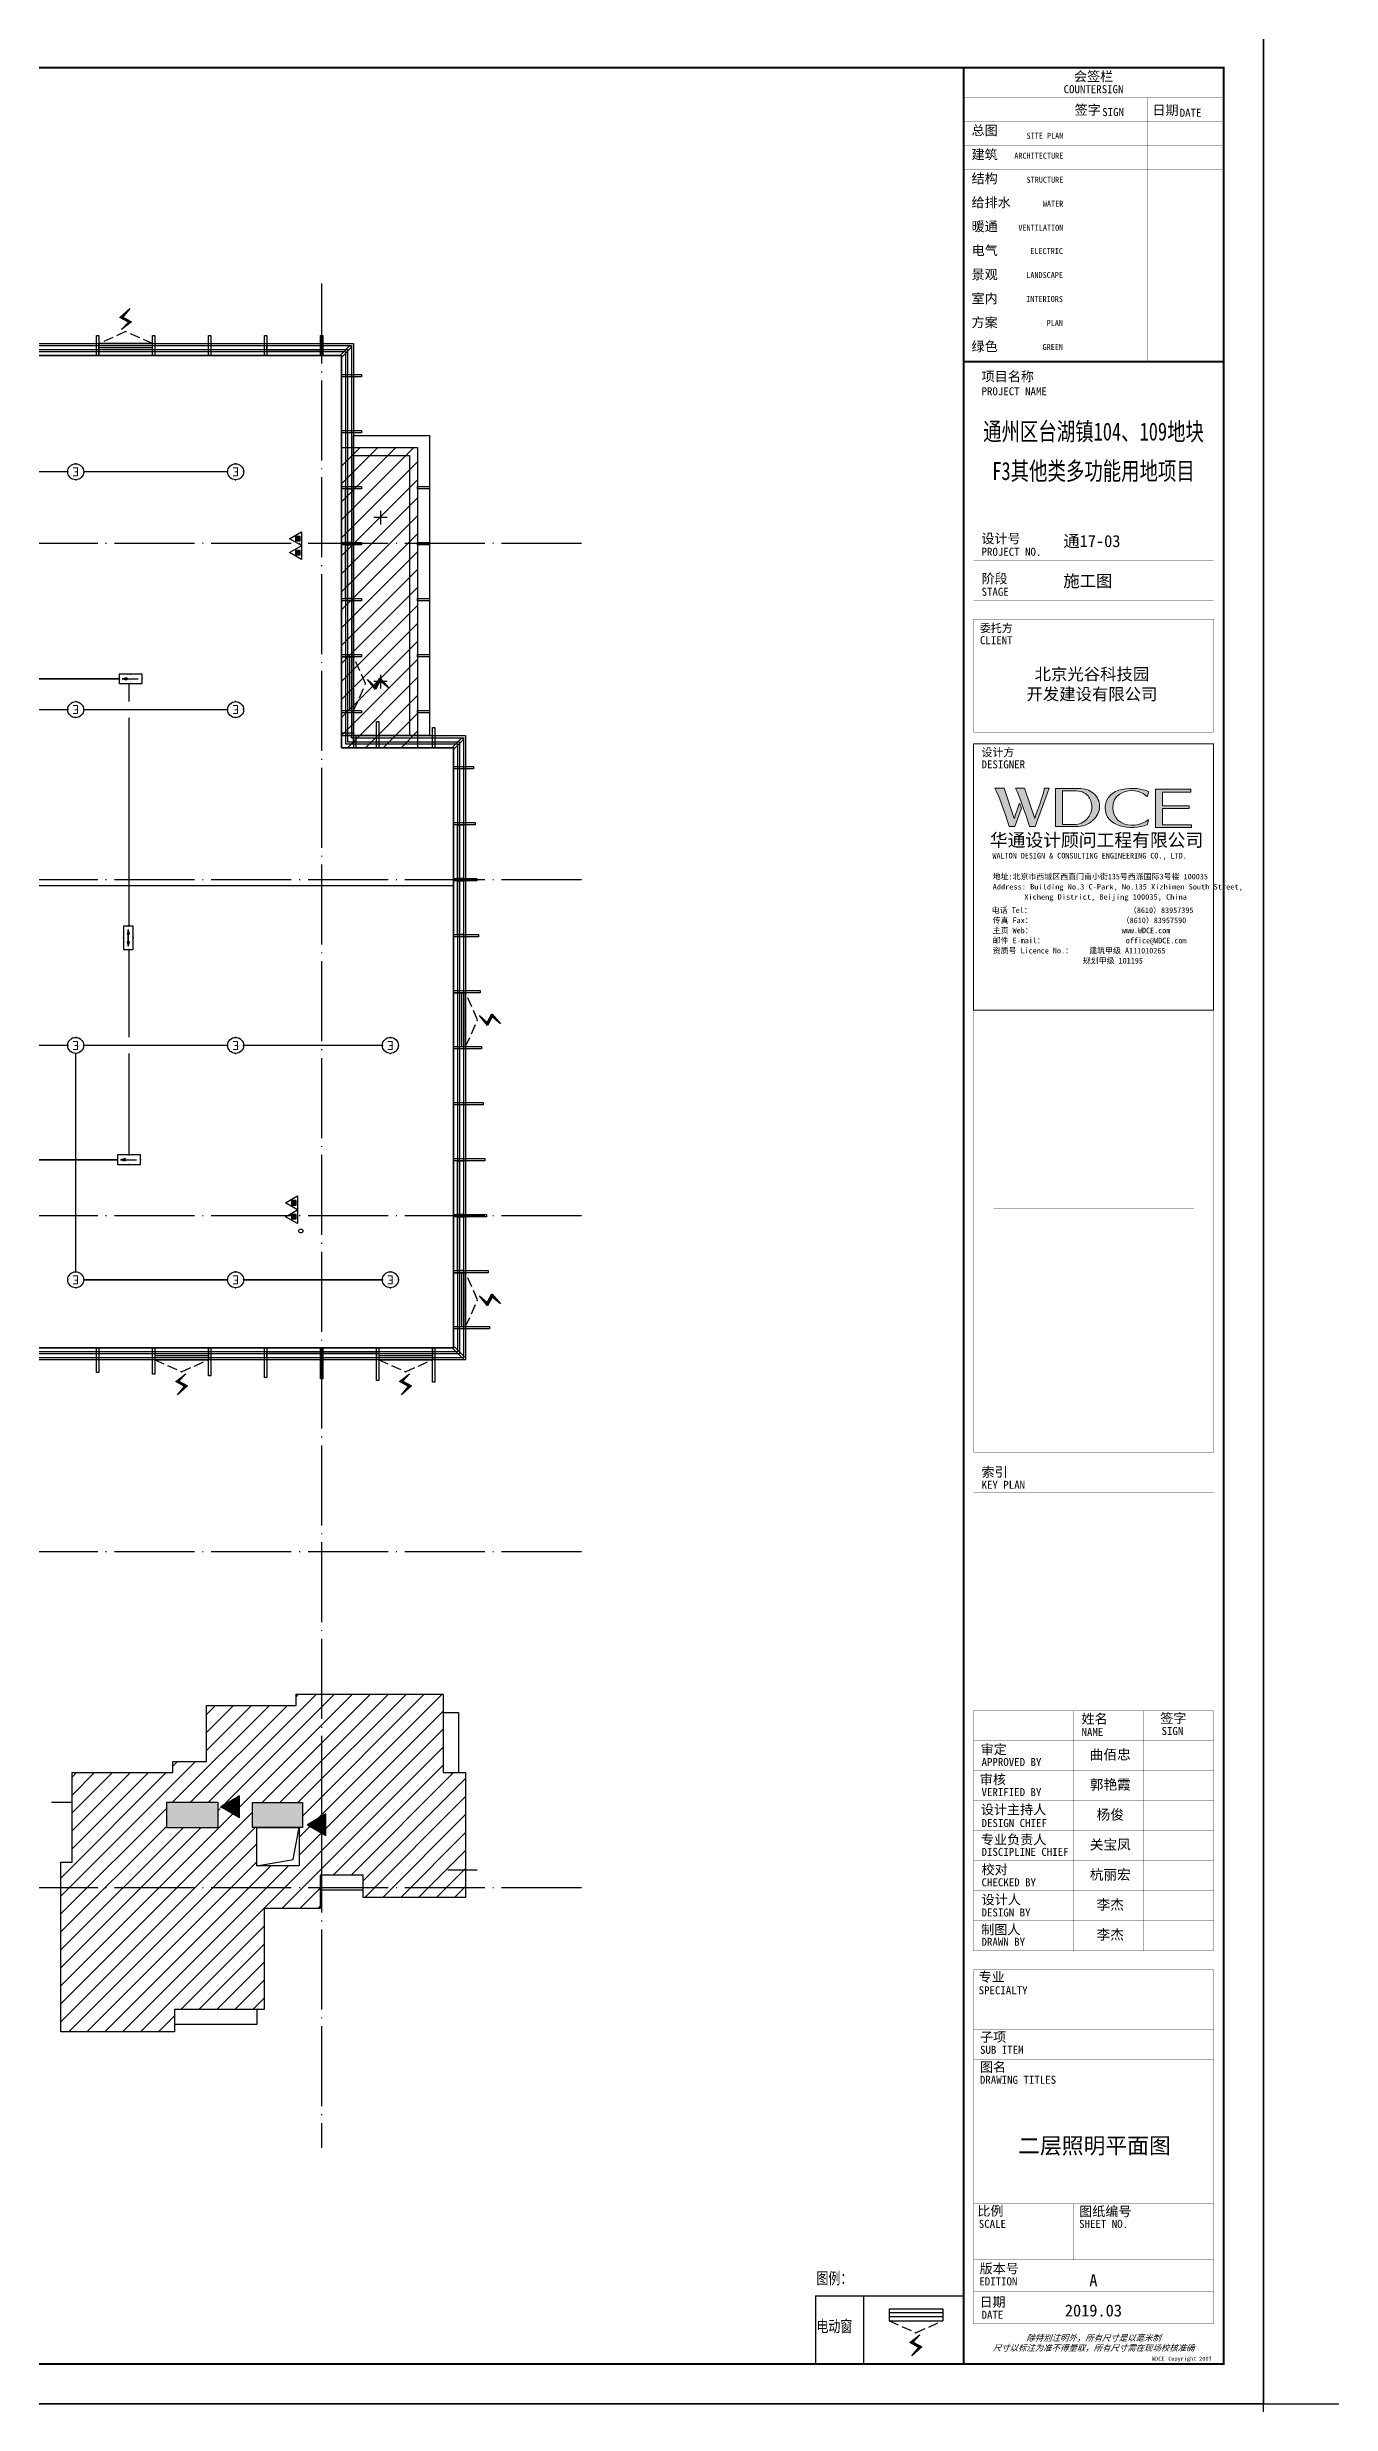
# Model space of a CAD drawing. Extents: x -292644 to 261407, y -12902 to 435090.
# Drawn here: x 146893 to 178991, y 46500 to 105411 of the extents above; entities that cross this region are included whole.
import ezdxf
from ezdxf.enums import TextEntityAlignment as Align
from ezdxf.xclip import XClip

# ---------------------------------------------------------------- set-up
doc = ezdxf.new("R2010")
doc.units = 0
doc.header["$LTSCALE"] = 1000
doc.header["$MEASUREMENT"] = 0
for name, pattern in [('104-10 轴网$0$DOTE', [2.42, 2, -0.2, 0.02, -0.2]), ('8#楼幕墙$0$109-34 轴网$0$L1$0$$AUDIT_BAD_LTYPE1', [0]), ('8#楼幕墙$0$DASH', [0.35, 0.25, -0.1]), ('DASH', [0.35, 0.25, -0.1]), ('X-104 8#10#平面_t3$0$109-34 轴网$0$L1$0$$AUDIT_BAD_LTYPE1', [0]), ('X-104 8#10#平面_t3$0$DASH', [0.35, 0.25, -0.1])]:
    doc.linetypes.add(name, pattern=pattern)
doc.layers.get('0').update_dxf_attribs({"linetype": 'CONTINUOUS'})
doc.layers.get('Defpoints').update_dxf_attribs({"linetype": 'CONTINUOUS'})
for name, color, linetype in [('104-10 轴网$0$A_AXIS-轴线', 36, '104-10 轴网$0$DOTE'), ('8#楼幕墙$0$04-电动窗', 1, 'CONTINUOUS'), ('8#楼幕墙$0$A-C_玻璃幕墙', 140, 'CONTINUOUS'), ('8#楼幕墙$0$A-O_屋面', 201, 'CONTINUOUS'), ('8#楼幕墙$0$A-TECH_结构', 21, 'CONTINUOUS'), ('EQUIP-照明', 3, 'CONTINUOUS'), ('SHEET_TEXT', 7, 'CONTINUOUS'), ('WIRE-应急', 2, 'DASH'), ('X-104 8#10#平面_t3$0$01-标注_轴线坐标', 132, 'CONTINUOUS'), ('X-104 8#10#平面_t3$0$03-表格_185', 185, 'CONTINUOUS'), ('X-104 8#10#平面_t3$0$04-电动窗', 1, 'CONTINUOUS'), ('X-104 8#10#平面_t3$0$05-填充_156', 156, 'CONTINUOUS'), ('X-104 8#10#平面_t3$0$05-填充_天正', 26, 'CONTINUOUS'), ('X-104 8#10#平面_t3$0$A-C_玻璃幕墙', 140, 'CONTINUOUS'), ('X-104 8#10#平面_t3$0$A-O_分水线', 127, 'CONTINUOUS'), ('X-104 8#10#平面_t3$0$A-O_屋面', 201, 'CONTINUOUS'), ('X-104 8#10#平面_t3$0$A-SUR_看线', 231, 'CONTINUOUS'), ('X-104 8#10#平面_t3$0$A-TECH_结构', 21, 'CONTINUOUS'), ('X-104 8#10#平面_t3$0$A_STR-砼柱', 51, 'CONTINUOUS'), ('X-104 8#10#平面_t3$0$水-消火栓', 41, 'CONTINUOUS'), ('字', 7, 'CONTINUOUS')]:
    doc.layers.add(name, color=color, linetype=linetype)
doc.layers.add('8#楼幕墙$0$04-不打印_辅助线', color=165, linetype='CONTINUOUS', plot=False)
doc.layers.add('X-104 8#10#平面_t3$0$04-不打印_辅助线', color=165, linetype='CONTINUOUS', plot=False)
doc.layers.add('X-104 8#10#平面_t3$0$000套内', color=226, linetype='CONTINUOUS', lineweight=30, plot=False)
doc.layers.get('X-104 8#10#平面_t3$0$A-O_分水线').off()
doc.styles.add('_TEL_DIM', font='SIMPLEX', dxfattribs={"width": 0.7, "height": 3.5, "bigfont": 'HZTXT'})
doc.styles.get("Standard").update_dxf_attribs({"font": 'gbenor.shx', "bigfont": 'gbcbig.shx'})
doc.styles.add('X-104 8#10#平面_t3$0$Standard', font='STXIHEI.TTF', dxfattribs={"width": 0.75})
doc.styles.add('华文细黑', font='STXIHEI.TTF')
doc.styles.add('图签信息$0$hwxh', font='STXIHEI.TTF')
doc.styles.add('图签信息$0$华文细黑', font='STXIHEI.TTF', dxfattribs={"height": 10})

# ---------------------------------------------------------------- blocks, each defined once
blk = doc.blocks.new('图框-A1')
for points, const_width in [([(0, 0), (841, 0), (841, 594), (0, 594)], 0.05), ([(766, 584), (25, 584), (25, 10), (766, 10)], 0.5)]:
    blk.add_lwpolyline(points, close=True, dxfattribs=dict(const_width=const_width))
at = {"const_width": 0.05}
blk.add_lwpolyline([(841, 297), (839, 297)], dxfattribs=at)
blk = doc.blocks.new('104-10 轴网')
at = {"layer": '104-10 轴网$0$A_AXIS-轴线', "linetype": '104-10 轴网$0$DOTE'}
for p, q in [((0, -6500), (0, 40100)), ((8400, -6500), (8400, 40100)), ((16800, -6500), (16800, 40100)), ((25200, -6500), (25200, 40100)), ((33600, -6500), (33600, 40100)), ((42000, -6500), (42000, 40100)), ((120430, 40100), (120430, -6500)), ((128830, 40100), (128830, -6500)), ((137230, 40100), (137230, -6500)), ((145630, 40100), (145630, -6500)), ((154030, 40100), (154030, -6500)), ((162430, 40100), (162430, -6500)), ((-6500, 33600), (48500, 33600)), ((168930, 33600), (113930, 33600)), ((-6500, 25200), (48500, 25200)), ((168930, 25200), (113930, 25200)), ((-6500, 16800), (48500, 16800)), ((168930, 16800), (113930, 16800)), ((-6500, 8400), (48500, 8400)), ((168930, 8400), (113930, 8400)), ((-6500, 0), (48500, 0)), ((168930, 0), (113930, 0))]:
    blk.add_line(p, q, dxfattribs=at)
at = {"layer": 'Defpoints'}
for points in [[(-16050, 45500), (58050, 45500), (58050, -11900), (-16050, -11900)], [(104380, 45500), (178480, 45500), (178480, -11900), (104380, -11900)]]:
    blk.add_lwpolyline(points, close=True, dxfattribs=at)
blk = doc.blocks.new('图签信息$0$WDCE Copyright200X')
at = {"const_width": 0.016}
blk.add_lwpolyline([(-10.6, 1.26, 1), (-11.4, 1.26, 1)], format="xyb", close=True, dxfattribs=at)
at = {"style": '图签信息$0$华文细黑'}
for s, p in [('WDCE ', (-11.46, 0.5)), ('     Copyright ', (-3.51, 0.5))]:
    blk.add_text(s, height=1, dxfattribs=at).set_placement(p, align=Align.BOTTOM_RIGHT)
blk.add_text('c', height=0.6, dxfattribs=at).set_placement((-11.04, 1.35), align=Align.MIDDLE_CENTER)
blk.add_attdef('200X', text='', height=1, dxfattribs=at).set_placement((-0.45, 0.5), align=Align.BOTTOM_RIGHT)
blk = doc.blocks.new('图签信息$0$logo2')
h = blk.add_hatch(color=7)
h.paths.add_polyline_path([(19.02, -7.36), (15.84, -7.36), (15.84, -3.97), (18.97, -3.97), (18.97, -4.24), (16.46, -4.24), (16.46, -5.45), (18.81, -5.45), (18.81, -5.69), (16.47, -5.69), (16.47, -7.12), (19.02, -7.12)])
edge = h.paths.add_edge_path()
edge.add_spline(control_points=[(15.26, -4.21), (15.26, -4.21), (15.13, -4.65), (15.13, -4.65), (15.13, -4.65), (14.62, -4.1), (13.73, -4.1), (13.04, -4.1), (12.07, -4.54), (12.08, -5.62), (12.08, -6.49), (12.77, -7.16), (13.73, -7.17), (14.66, -7.17), (15.23, -6.68), (15.23, -6.68), (15.23, -6.68), (15.16, -7.11), (15.16, -7.11), (13.63, -7.7), (11.42, -7.29), (11.41, -5.64), (11.4, -3.72), (14.16, -3.66), (15.26, -4.21)], knot_values=[0, 0, 0, 0, 1, 1, 1, 2, 2, 2, 3, 3, 3, 4, 4, 4, 5, 5, 5, 6, 6, 6, 7, 7, 7, 8, 8, 8, 8], degree=3, periodic=0)
edge = h.paths.add_edge_path(flags=16)
edge.add_spline(control_points=[(10.23, -5.57), (10.23, -5.16), (10.12, -4.83), (9.9, -4.58), (9.63, -4.27), (9.23, -4.12), (8.69, -4.12), (8.69, -4.12), (7.64, -4.12), (7.64, -4.12), (7.64, -4.12), (7.64, -7.1), (7.64, -7.1), (7.64, -7.1), (8.66, -7.1), (8.66, -7.1), (9.13, -7.1), (9.52, -6.93), (9.82, -6.6), (10.09, -6.31), (10.23, -5.96), (10.23, -5.57)], knot_values=[0, 0, 0, 0, 1, 1, 1, 2, 2, 2, 3, 3, 3, 4, 4, 4, 5, 5, 5, 6, 6, 6, 7, 7, 7, 7], degree=3, periodic=0)
edge = h.paths.add_edge_path()
edge.add_spline(control_points=[(10.92, -5.51), (10.92, -5.96), (10.72, -6.37), (10.34, -6.72), (9.92, -7.1), (9.41, -7.29), (8.82, -7.29), (8.82, -7.29), (7.03, -7.29), (7.03, -7.29), (7.03, -7.29), (7.03, -3.92), (7.03, -3.92), (7.03, -3.92), (9.1, -3.92), (9.1, -3.92), (9.59, -3.92), (10.01, -4.06), (10.36, -4.34), (10.73, -4.64), (10.92, -5.03), (10.92, -5.51)], knot_values=[0, 0, 0, 0, 1, 1, 1, 2, 2, 2, 3, 3, 3, 4, 4, 4, 5, 5, 5, 6, 6, 6, 7, 7, 7, 7], degree=3, periodic=0)
at = {"lineweight": 0}
blk.add_lwpolyline([(19.02, -7.36), (15.84, -7.36), (15.84, -3.97), (18.97, -3.97), (18.97, -4.24), (16.46, -4.24), (16.46, -5.45), (18.81, -5.45), (18.81, -5.69), (16.47, -5.69), (16.47, -7.12), (19.02, -7.12), (19.02, -7.36)], dxfattribs=at)
for points, knots in [([(10.92, -5.51), (10.92, -5.96), (10.72, -6.37), (10.34, -6.72), (9.92, -7.1), (9.41, -7.29), (8.82, -7.29), (8.82, -7.29), (7.03, -7.29), (7.03, -7.29), (7.03, -7.29), (7.03, -3.92), (7.03, -3.92), (7.03, -3.92), (9.1, -3.92), (9.1, -3.92), (9.59, -3.92), (10.01, -4.06), (10.36, -4.34), (10.73, -4.64), (10.92, -5.03), (10.92, -5.51)], [0, 0, 0, 0, 1, 1, 1, 2, 2, 2, 3, 3, 3, 4, 4, 4, 5, 5, 5, 6, 6, 6, 7, 7, 7, 7]), ([(10.23, -5.57), (10.23, -5.16), (10.12, -4.83), (9.9, -4.58), (9.63, -4.27), (9.23, -4.12), (8.69, -4.12), (8.69, -4.12), (7.64, -4.12), (7.64, -4.12), (7.64, -4.12), (7.64, -7.1), (7.64, -7.1), (7.64, -7.1), (8.66, -7.1), (8.66, -7.1), (9.13, -7.1), (9.52, -6.93), (9.82, -6.6), (10.09, -6.31), (10.23, -5.96), (10.23, -5.57)], [0, 0, 0, 0, 1, 1, 1, 2, 2, 2, 3, 3, 3, 4, 4, 4, 5, 5, 5, 6, 6, 6, 7, 7, 7, 7]), ([(15.26, -4.21), (15.26, -4.21), (15.13, -4.65), (15.13, -4.65), (15.13, -4.65), (14.62, -4.1), (13.73, -4.1), (13.04, -4.1), (12.07, -4.54), (12.08, -5.62), (12.08, -6.49), (12.77, -7.16), (13.73, -7.17), (14.66, -7.17), (15.23, -6.68), (15.23, -6.68), (15.23, -6.68), (15.16, -7.11), (15.16, -7.11), (13.63, -7.7), (11.42, -7.29), (11.41, -5.64), (11.4, -3.72), (14.16, -3.66), (15.26, -4.21)], [0, 0, 0, 0, 1, 1, 1, 2, 2, 2, 3, 3, 3, 4, 4, 4, 5, 5, 5, 6, 6, 6, 7, 7, 7, 8, 8, 8, 8])]:
    blk.add_open_spline(points, degree=3, knots=knots, dxfattribs=at)
blk = doc.blocks.new('图签信息$0$logo1')
h = blk.add_hatch(color=8)
edge = h.paths.add_edge_path()
edge.add_spline(control_points=[(3.86, -5.21), (3.63, -5.88), (3.39, -6.56), (3.39, -6.56), (3.39, -6.56), (2.5, -3.91), (2.5, -3.91), (2.5, -3.91), (1.8, -3.91), (1.69, -3.91), (2.02, -4.39), (2.95, -7.27), (2.95, -7.27), (2.95, -7.27), (3.44, -7.27), (3.44, -7.27), (3.44, -7.27), (4.03, -5.66), (4.03, -5.66), (4.03, -5.66), (3.86, -5.21), (3.86, -5.21)], knot_values=[0, 0, 0, 0, 1, 1, 1, 2, 2, 2, 3, 3, 3, 4, 4, 4, 5, 5, 5, 6, 6, 6, 7, 7, 7, 7], degree=3, periodic=0)
h = blk.add_hatch(color=7)
edge = h.paths.add_edge_path()
edge.add_spline(control_points=[(6.04, -3.91), (6.09, -4.1), (5.2, -6.56), (5.2, -6.56), (5.2, -6.56), (4.3, -3.91), (4.3, -3.91), (4.3, -3.91), (3.6, -3.91), (3.49, -3.91), (3.82, -4.39), (4.75, -7.27), (4.75, -7.27), (4.75, -7.27), (5.24, -7.27), (5.24, -7.27), (5.24, -7.27), (6.33, -4.3), (6.33, -4.3), (6.33, -4.3), (6.48, -3.91), (6.48, -3.91), (6.48, -3.91), (6.21, -3.91), (6.04, -3.91)], knot_values=[0, 0, 0, 0, 1, 1, 1, 2, 2, 2, 3, 3, 3, 4, 4, 4, 5, 5, 5, 6, 6, 6, 7, 7, 7, 8, 8, 8, 8], degree=3, periodic=0)
at = {"color": 8, "lineweight": 0}
blk.add_open_spline([(3.86, -5.21), (3.63, -5.88), (3.39, -6.56), (3.39, -6.56), (3.39, -6.56), (2.5, -3.91), (2.5, -3.91), (2.5, -3.91), (1.8, -3.91), (1.69, -3.91), (2.02, -4.39), (2.95, -7.27), (2.95, -7.27), (2.95, -7.27), (3.44, -7.27), (3.44, -7.27), (3.44, -7.27), (4.03, -5.66), (4.03, -5.66), (4.03, -5.66), (3.86, -5.21), (3.86, -5.21)], degree=3, knots=[0, 0, 0, 0, 1, 1, 1, 2, 2, 2, 3, 3, 3, 4, 4, 4, 5, 5, 5, 6, 6, 6, 7, 7, 7, 7], dxfattribs=at)
at = {"lineweight": 0}
blk.add_open_spline([(6.04, -3.91), (6.09, -4.1), (5.2, -6.56), (5.2, -6.56), (5.2, -6.56), (4.3, -3.91), (4.3, -3.91), (4.3, -3.91), (3.6, -3.91), (3.49, -3.91), (3.82, -4.39), (4.75, -7.27), (4.75, -7.27), (4.75, -7.27), (5.24, -7.27), (5.24, -7.27), (5.24, -7.27), (6.33, -4.3), (6.33, -4.3), (6.33, -4.3), (6.48, -3.91), (6.48, -3.91), (6.48, -3.91), (6.21, -3.91), (6.04, -3.91)], degree=3, knots=[0, 0, 0, 0, 1, 1, 1, 2, 2, 2, 3, 3, 3, 4, 4, 4, 5, 5, 5, 6, 6, 6, 7, 7, 7, 8, 8, 8, 8], dxfattribs=at)
blk.add_blockref('图签信息$0$logo2', (0, 0))
blk = doc.blocks.new('图签信息$0$时间-logo')
at = {"layer": 'Defpoints', "lineweight": 0}
blk.add_lwpolyline([(0, -23.46), (-21.17, -23.46), (-21.17, 0), (0, 0), (0, -23.46)], dxfattribs=at)
blk.add_blockref('图签信息$0$logo1', (-20.97, 0))
at = {"style": '图签信息$0$hwxh'}
for s, height, p in [('华通设计顾问工程有限公司 ', 1.15, (-19.73, -9.05)), ('WALTON DESIGN & CONSULTING ENGINEERING CO., LTD.', 0.5, (-19.5, -10.1)), ('Address: Building No.3 C-Park, No.135 Xizhimen South Street, ', 0.47, (-19.48, -12.83)), ('地址:北京市西城区西直门南小街135号西派国际3号楼 100035', 0.5, (-19.48, -11.94)), ('电话 Tel：                        （8610）83957395 ', 0.5, (-19.56, -14.91)), ('Xicheng District, Beijing 100035, China ', 0.47, (-16.69, -13.72)), ('传真 Fax：                      （8610）83957590 ', 0.5, (-19.48, -15.8)), ('主页 Web：                      www.WDCE.com ', 0.5, (-19.48, -16.69)), ('资质号 Licence No.：    建筑甲级 A111010265 ', 0.5, (-19.48, -18.47)), ('邮件 E-mail：                    office@WDCE.com ', 0.5, (-19.48, -17.58)), ('   规划甲级 101195', 0.5, (-12.6, -19.36))]:
    blk.add_text(s, height=height, dxfattribs=at).set_placement(p)
blk = doc.blocks.new('图签信息')
at = {"const_width": 0.5}
for points in [[(-65, 574), (-65, 500.5), (0, 500.5), (0, 574)], [(-65, 0), (0, 0), (0, 500.5), (-65, 500.5)]]:
    blk.add_lwpolyline(points, close=True, dxfattribs=at)
at = {"const_width": 0.05}
for points in [[(-65, 566.5), (0, 566.5)], [(-39.14, 566.5), (-39.14, 500.5)], [(-19.1, 566.5), (-19.1, 500.5)], [(-65, 560.5), (0, 560.5)], [(-65, 554.5), (0, 554.5)], [(-65, 548.5), (0, 548.5)], [(-65, 542.5), (0, 542.5)], [(-65, 536.5), (0, 536.5)], [(-65, 530.5), (0, 530.5)], [(-65, 524.5), (0, 524.5)], [(-65, 518.5), (0, 518.5)], [(-65, 512.5), (0, 512.5)], [(-65, 512.5), (0, 512.5)], [(-65, 506.5), (0, 506.5)], [(-65, 500.5), (0, 500.5)], [(-62.5, 450.87), (-2.5, 450.87)], [(-62.5, 440.87), (-2.5, 440.87)], [(-2.5, 407.85), (-2.5, 436.12), (-62.5, 436.12), (-62.5, 407.85)], [(-62.5, 407.85), (-2.5, 407.85)], [(-62.5, 404.92), (-62.5, 227.83)], [(-62.5, 404.92), (-2.5, 404.92)], [(-62.5, 227.83), (-2.5, 227.83), (-2.5, 404.92)], [(-57.5, 338.36), (-7.5, 338.36)], [(-57.5, 288.83), (-7.5, 288.83)], [(-57.5, 234.85), (-7.5, 234.85)], [(-62.5, 227.83), (-2.5, 227.83)], [(-62.5, 217.74), (-2.5, 217.74)], [(-62.5, 103.26), (-2.5, 103.26), (-2.5, 163.26), (-62.5, 163.26), (-62.5, 103.26)], [(-37.5, 163.26), (-37.5, 103.26)], [(-20, 163.26), (-20, 103.26)], [(-62.5, 155.76), (-2.5, 155.76)], [(-62.5, 148.26), (-2.5, 148.26)], [(-62.5, 140.76), (-2.5, 140.76)], [(-62.5, 133.26), (-2.5, 133.26)], [(-62.5, 125.76), (-2.5, 125.76)], [(-62.5, 118.26), (-2.5, 118.26)], [(-62.5, 110.76), (-2.5, 110.76)], [(-62.5, 98.5), (-2.5, 98.5), (-2.5, 10), (-62.5, 10), (-62.5, 98.5)], [(-62.5, 83.5), (-2.5, 83.5)], [(-62.5, 76), (-2.5, 76)], [(-62.5, 40), (-2.5, 40)], [(-37.5, 40), (-37.5, 26)], [(-62.5, 26), (-2.5, 26)], [(-62.5, 18), (-2.5, 18)]]:
    blk.add_lwpolyline(points, dxfattribs=at)
at = {"ltscale": 0.001, "xscale": 2.834689937531525, "yscale": 2.834689937531525, "zscale": 2.834689937531525}
blk.add_blockref('图签信息$0$时间-logo', (-2.5, 404.92), dxfattribs=at)
blk.add_blockref('图签信息$0$WDCE Copyright200X', (-2.5, 0)).add_auto_attribs({'200X': '2007'})
at = {"style": '图签信息$0$华文细黑'}
for s, height, p in [('会签栏', 2.4, (-32.5, 573)), ('COUNTERSIGN', 2, (-32.5, 569.6))]:
    blk.add_text(s, height=height, dxfattribs=at).set_placement(p, align=Align.TOP_CENTER)
for s, height, p in [('总图', 2.4, (-63, 559.5)), ('签字', 2.4, (-37.22, 564.63)), ('SIGN', 2, (-30.32, 563.88)), ('日期', 2.4, (-17.79, 564.58)), ('DATE', 2, (-10.96, 563.7)), ('建筑', 2.4, (-63, 553.5)), ('结构', 2.4, (-63, 547.5)), ('给排水', 2.4, (-63, 541.5)), ('暖通', 2.4, (-63, 535.5)), ('电气', 2.4, (-63, 529.5)), ('景观', 2.4, (-63, 523.5)), ('室内', 2.4, (-63, 517.5)), ('方案', 2.4, (-63, 511.5)), ('绿色', 2.4, (-63, 505.5)), ('项目名称', 2.4, (-60.5, 498)), ('PROJECT NAME', 2, (-60.5, 494.08)), ('设计号', 2.4, (-60.54, 457.48)), ('PROJECT NO.', 2, (-60.5, 453.97)), ('阶段', 2.4, (-60.5, 447.47)), ('STAGE', 2, (-60.5, 443.97)), ('委托方', 2, (-60.9, 434.86)), ('CLIENT', 2, (-60.9, 431.86)), ('设计方', 2, (-60.5, 403.83)), ('DESIGNER', 2, (-60.5, 400.83)), ('索引', 2.4, (-60.5, 224.14)), ('KEY PLAN', 2, (-60.5, 220.74)), ('姓名', 2.4, (-35.5, 162.47)), ('签字', 2.4, (-15.81, 162.57)), ('SIGN', 2, (-15.5, 159.2)), ('审定', 2.4, (-60.73, 154.81)), ('NAME', 2, (-35.5, 158.96)), ('审核', 2.4, (-60.95, 147.29)), ('APPROVED BY', 2, (-60.5, 151.44)), ('VERIFIED BY', 2, (-60.5, 143.91)), ('设计主持人', 2.4, (-60.68, 139.76)), ('DESIGN CHIEF', 2, (-60.5, 136.19)), ('专业负责人', 2.4, (-60.67, 132.26)), ('校对', 2.4, (-60.5, 124.76)), ('DISCIPLINE CHIEF', 2, (-60.5, 128.98)), ('CHECKED BY', 2, (-60.5, 121.37)), ('设计人', 2.4, (-60.5, 117.26)), ('DESIGN BY', 2, (-60.5, 113.83)), ('制图人', 2.4, (-60.61, 109.76)), ('DRAWN BY', 2, (-60.5, 106.5)), ('SPECIALTY', 2, (-61.23, 94.38)), ('专业', 2.4, (-61.23, 97.93)), ('子项', 2.4, (-60.88, 82.92)), ('SUB ITEM', 2, (-60.88, 79.5)), ('DRAWING TITLES', 2, (-60.91, 72)), ('图名', 2.4, (-60.91, 75.41)), ('比例', 2.4, (-61.56, 39.42)), ('SCALE', 2, (-61.19, 36)), ('SHEET NO.', 2, (-36.1, 36)), ('图纸编号', 2.4, (-36.1, 39.32)), ('版本号', 2.4, (-61, 25.03)), ('EDITION', 2, (-61.06, 21.61)), ('日期', 2.4, (-61, 16.68)), ('DATE', 2, (-60.5, 13.26))]:
    blk.add_text(s, height=height, dxfattribs=at).set_placement(p, align=Align.TOP_LEFT)
for s, p in [('SITE PLAN', (-40.06, 557.7)), ('ARCHITECTURE', (-40.06, 552.7)), ('STRUCTURE', (-40.06, 546.7)), ('WATER', (-40.06, 540.7)), ('VENTILATION', (-40.06, 534.7)), ('ELECTRIC', (-40.14, 528.89)), ('LANDSCAPE', (-40.14, 522.89)), ('INTERIORS', (-40.14, 516.89)), ('PLAN', (-40.14, 510.89)), ('GREEN', (-40.14, 504.89))]:
    blk.add_text(s, height=1.5, dxfattribs=at).set_placement(p, align=Align.TOP_RIGHT)
at = {"color": 4, "style": '图签信息$0$华文细黑', "width": 0.75}
for s, p in [('通州区台湖镇104、109地块', (-32.5, 480.78)), ('F3其他类多功能用地项目', (-32.5, 470.91))]:
    blk.add_text(s, height=4.5, dxfattribs=at).set_placement(p, align=Align.CENTER)
at = {"color": 4, "style": '图签信息$0$华文细黑'}
for s, p in [('A', (-32.53, 19.4)), ('2019.03', (-32.53, 11.84))]:
    blk.add_text(s, height=3, dxfattribs=at).set_placement(p, align=Align.CENTER)
at = {"style": '图签信息$0$华文细黑', "oblique": 20}
for s, p in [('除特别注明外，所有尺寸是以毫米制', (-32.5, 6.5)), ('尺寸以标注为准不得量取，所有尺寸需在现场校核准确', (-32.5, 4))]:
    blk.add_text(s, height=1.5, dxfattribs=at).set_placement(p, align=Align.MIDDLE_CENTER)
at = {"color": 4, "ltscale": 0.001, "char_height": 3, "width": 58.4895, "style": '图签信息$0$华文细黑'}
for s, insert, attachment_point in [('通17-03', (-40.06, 455.51), 4), ('施工图', (-40.06, 445.51), 4), ('北京光谷科技园\\P开发建设有限公司', (-32.9, 419.71), 5)]:
    blk.add_mtext(s, dxfattribs=dict(at, insert=insert, attachment_point=attachment_point))
blk = doc.blocks.new('图签-A1')
at = {"color": 2}
blk.add_blockref('图签信息', (0, 0), dxfattribs=at)
blk = doc.blocks.new('X-104 8#10#平面_t3$0$fdhggh')
at = {"layer": 'X-104 8#10#平面_t3$0$04-不打印_辅助线', "linetype": 'X-104 8#10#平面_t3$0$109-34 轴网$0$L1$0$$AUDIT_BAD_LTYPE1'}
h = blk.add_hatch(dxfattribs=at)
h.set_pattern_fill('ANSI31', color=256, scale=200)
h.set_pattern_definition([(45, (-111756.95, 3e-10), (-224.5064, 224.5064), [])])
h.paths.add_polyline_path([(42500, 95400), (44400, 95400), (44400, 87900), (42500, 87900)])
at = {"layer": 'X-104 8#10#平面_t3$0$A-TECH_结构', "linetype": 'X-104 8#10#平面_t3$0$109-34 轴网$0$L1$0$$AUDIT_BAD_LTYPE1'}
for points in [[(42500, 87900), (42500, 97700), (24700, 97700), (24700, 96300), (13500, 96300), (13500, 89300), (7900, 89300), (7900, 87900), (-3300, 87900), (-3300, 76700), (-4700, 76700), (-4700, 56100), (8900, 56100), (8900, 58900), (20100, 58900), (20100, 71500), (27100, 71500), (27100, 75700), (33100, 75700), (33100, 72900), (45300, 72900), (45300, 87900)], [(42500, 95400), (44400, 95400), (44400, 87900), (42500, 87900)]]:
    blk.add_lwpolyline(points, close=True, dxfattribs=at)
blk = doc.blocks.new('104-8910 结构')
at = {"layer": 'Defpoints'}
blk.add_lwpolyline([(-19000, -118200), (61000, -118200), (61000, 41800), (-19000, 41800)], close=True, dxfattribs=at)
blk = doc.blocks.new('8#楼幕墙$0$ii')
blk.add_lwpolyline([(-1340, 0), (0, 0), (0, -150), (-1340, -150)], close=True)
blk = doc.blocks.new('8#楼幕墙$0$$TCHSYS$WIN2D')
for p, q in [((-0.5, 0.5), (0.5, 0.5)), ((-0.5, 0.5), (-0.5, -0.5)), ((0.5, 0.5), (0.5, -0.5)), ((0.5, 0.167), (-0.5, 0.167)), ((0.5, -0.167), (-0.5, -0.167)), ((-0.5, -0.5), (0.5, -0.5))]:
    blk.add_line(p, q)
blk = doc.blocks.new('8#楼幕墙$0$开启扇')
at = {"layer": '8#楼幕墙$0$04-电动窗'}
h = blk.add_hatch(color=1, dxfattribs=at)
h.dxf.hatch_style = 1
h.paths.add_polyline_path([(771, 399), (600, 588), (817, 705), (569, 925), (738, 715), (521, 598)])
at = {"linetype": '8#楼幕墙$0$DASH'}
blk.add_lwpolyline([(0, 50), (670, 350), (1340, 50)], dxfattribs=at)
at = {"layer": '8#楼幕墙$0$04-电动窗', "color": 1}
blk.add_lwpolyline([(771, 399), (600, 588), (817, 705), (569, 925), (738, 715), (521, 598), (771, 399)], close=True, dxfattribs=at)
at = {"xscale": -1340, "yscale": 300, "zscale": 1340, "rotation": 180}
blk.add_blockref('8#楼幕墙$0$$TCHSYS$WIN2D', (670, -100), dxfattribs=at)
blk = doc.blocks.new('8#楼幕墙$0$A$C13E80662')
for points in [[(150, 150), (150, 200), (0, 200), (0, 0), (150, 0)], [(150, 0), (200, 0), (200, 150), (150, 150)]]:
    blk.add_lwpolyline(points)
blk = doc.blocks.new('8#楼幕墙')
at = {"layer": '8#楼幕墙$0$04-不打印_辅助线'}
for points in [[(-18550, 46500), (65550, 46500), (65550, 105900), (-18550, 105900)], [(-18550, -12900), (65550, -12900), (65550, 46500), (-18550, 46500)]]:
    blk.add_lwpolyline(points, close=True, dxfattribs=at)
at = {"layer": '8#楼幕墙$0$A-C_玻璃幕墙'}
for points in [[(-3600, 88200), (7600, 88200), (7600, 89600), (13200, 89600), (13200, 96600), (24400, 96600), (24400, 98000), (42800, 98000), (42800, 88200), (45600, 88200), (45600, 72600), (32800, 72600), (32800, 75400), (27400, 75400), (27400, 71200), (20400, 71200), (20400, 58600), (9200, 58600), (9200, 55800), (-5000, 55800), (-5000, 77000), (-3600, 77000)], [(-3550, 88150), (7650, 88150), (7650, 89550), (13250, 89550), (13250, 96550), (24450, 96550), (24450, 97950), (42750, 97950), (42750, 88150), (45550, 88150), (45550, 72650), (32850, 72650), (32850, 75450), (27350, 75450), (27350, 71250), (20350, 71250), (20350, 58650), (9150, 58650), (9150, 55850), (-4950, 55850), (-4950, 76950), (-3550, 76950)], [(-3400, 88000), (7800, 88000), (7800, 89400), (13400, 89400), (13400, 96400), (24600, 96400), (24600, 97800), (42600, 97800), (42600, 88000), (45400, 88000), (45400, 72800), (33000, 72800), (33000, 75600), (27200, 75600), (27200, 71400), (20200, 71400), (20200, 58800), (9000, 58800), (9000, 56000), (-4800, 56000), (-4800, 76800), (-3400, 76800)], [(36370, 98200), (36430, 98200), (36430, 97700), (36370, 97700)], [(37770, 98200), (37830, 98200), (37830, 97700), (37770, 97700)], [(39170, 98200), (39230, 98200), (39230, 97700), (39170, 97700)], [(40570, 98200), (40630, 98200), (40630, 97700), (40570, 97700)], [(41970, 98200), (42030, 98200), (42030, 97700), (41970, 97700)], [(42479, 97721), (42521, 97679), (42750, 97908), (42708, 97950)], [(42500, 97170), (42500, 97230), (43000, 97230), (43000, 97170)], [(42500, 95770), (42500, 95830), (43000, 95830), (43000, 95770)], [(42500, 94370), (42500, 94430), (43000, 94430), (43000, 94370)], [(44400, 94370), (44400, 94430), (44700, 94430), (44700, 94370)], [(42500, 92970), (42500, 93030), (43000, 93030), (43000, 92970)], [(44400, 92970), (44400, 93030), (44700, 93030), (44700, 92970)], [(42500, 91570), (42500, 91630), (43000, 91630), (43000, 91570)], [(44400, 91570), (44400, 91630), (44700, 91630), (44700, 91570)], [(42500, 90170), (42500, 90230), (43000, 90230), (43000, 90170)], [(44400, 90170), (44400, 90230), (44700, 90230), (44700, 90170)], [(42500, 88770), (42500, 88830), (43000, 88830), (43000, 88770)], [(43370, 88550), (43430, 88550), (43430, 87900), (43370, 87900)], [(44400, 88770), (44400, 88830), (44700, 88830), (44700, 88770)], [(44770, 88400), (44830, 88400), (44830, 87900), (44770, 87900)], [(42800, 88200), (42800, 88260), (42500, 88260), (42500, 88200)], [(42860, 88200), (42800, 88200), (42800, 87900), (42860, 87900)], [(45279, 87921), (45321, 87879), (45550, 88108), (45508, 88150)], [(45300, 87370), (45300, 87430), (45800, 87430), (45800, 87370)], [(45300, 85970), (45300, 86030), (45840, 86030), (45840, 85970)], [(45300, 84570), (45300, 84630), (45880, 84630), (45880, 84570)], [(45300, 83170), (45300, 83230), (45920, 83230), (45920, 83170)], [(45300, 81770), (45300, 81830), (45960, 81830), (45960, 81770)], [(45300, 80370), (45300, 80430), (46000, 80430), (46000, 80370)], [(45300, 78970), (45300, 79030), (46040, 79030), (46040, 78970)], [(45300, 77570), (45300, 77630), (46080, 77630), (46080, 77570)], [(45300, 76170), (45300, 76230), (46120, 76230), (46120, 76170)], [(45300, 74770), (45300, 74830), (46160, 74830), (46160, 74770)], [(45300, 73370), (45300, 73430), (46200, 73430), (46200, 73370)], [(36370, 72900), (36430, 72900), (36430, 72280), (36370, 72280)], [(37770, 72900), (37830, 72900), (37830, 72240), (37770, 72240)], [(39170, 72900), (39230, 72900), (39230, 72200), (39170, 72200)], [(40570, 72900), (40630, 72900), (40630, 72160), (40570, 72160)], [(41970, 72900), (42030, 72900), (42030, 72120), (41970, 72120)], [(43370, 72900), (43430, 72900), (43430, 72080), (43370, 72080)], [(44770, 72900), (44830, 72900), (44830, 72040), (44770, 72040)], [(45571, 72671), (45529, 72629), (45279, 72879), (45321, 72921)]]:
    blk.add_lwpolyline(points, close=True, dxfattribs=at)
at = {"layer": '8#楼幕墙$0$A-O_屋面'}
for points in [[(42800, 95700), (44700, 95700), (44700, 88200)], [(42800, 95400), (44400, 95400), (44400, 88200)], [(42800, 95200), (44200, 95200), (44200, 88200)]]:
    blk.add_lwpolyline(points, dxfattribs=at)
at = {"layer": '8#楼幕墙$0$A-TECH_结构'}
blk.add_lwpolyline([(-3300, 87900), (7900, 87900), (7900, 89300), (13500, 89300), (13500, 96300), (24700, 96300), (24700, 97700), (42500, 97700), (42500, 87900), (45300, 87900), (45300, 72900), (33100, 72900), (33100, 75700), (27100, 75700), (27100, 71500), (20100, 71500), (20100, 58900), (8900, 58900), (8900, 56100), (-4700, 56100), (-4700, 76700), (-3300, 76700)], close=True, dxfattribs=at)
at = {"layer": '8#楼幕墙$0$A-C_玻璃幕墙', "linetype": '8#楼幕墙$0$109-34 轴网$0$L1$0$$AUDIT_BAD_LTYPE1', "xscale": -1}
blk.add_blockref('8#楼幕墙$0$开启扇', (37770, 97950), dxfattribs=at)
at = {"layer": '8#楼幕墙$0$A-C_玻璃幕墙'}
for name, p in [('8#楼幕墙$0$ii', (41970, 97950)), ('8#楼幕墙$0$A$C13E80662', (42600, 88000))]:
    blk.add_blockref(name, p, dxfattribs=at)
for p, rotation in [((42750, 93030), 270), ((42750, 91630), 270), ((45550, 84630), 270), ((45550, 83230), 270), ((45550, 76230), 270), ((45550, 74830), 270), ((40630, 72650), 180), ((42030, 72650), 180)]:
    blk.add_blockref('8#楼幕墙$0$ii', p, dxfattribs=dict(at, rotation=rotation))
at = {"layer": '8#楼幕墙$0$A-C_玻璃幕墙', "linetype": '8#楼幕墙$0$109-34 轴网$0$L1$0$$AUDIT_BAD_LTYPE1', "xscale": -1}
for p, rotation in [((42750, 88830), 270), ((45550, 80430), 270), ((45550, 73430), 270), ((37830, 72650), 180), ((43430, 72650), 180)]:
    blk.add_blockref('8#楼幕墙$0$开启扇', p, dxfattribs=dict(at, rotation=rotation))
blk = doc.blocks.new('X-104 8#10#平面_t3$0$gfdsaewqe')
h = blk.add_hatch(color=4)
h.dxf.hatch_style = 1
h.paths.add_polyline_path([(0, 0), (-2072, 1196), (-2072, -1196)])
at = {"color": 4}
blk.add_lwpolyline([(0, 0), (-2072, 1196), (-2072, -1196)], close=True, dxfattribs=at)
blk = doc.blocks.new('X-104 8#10#平面_t3$0$jtkjuyriuy')
h = blk.add_hatch()
h.set_pattern_fill('ANSI31', color=8, scale=30, angle=45)
h.set_pattern_definition([(90, (0, 0), (-47.625, 1e-14), [])])
h.paths.add_polyline_path([(-138, 138), (138, 138), (138, -138), (-138, -138)])
for points in [[(-168, 168), (168, 168), (168, -168), (-168, -168)], [(-138, 138), (138, 138), (138, -138), (-138, -138)]]:
    blk.add_lwpolyline(points, close=True)
at = {"layer": 'X-104 8#10#平面_t3$0$04-不打印_辅助线'}
for p, q in [((-168, 0), (168, 0)), ((0, 168), (0, -168))]:
    blk.add_line(p, q, dxfattribs=at)
blk = doc.blocks.new('X-104 8#10#平面_t3$0$$TWTSYS$00000546')
h = blk.add_hatch()
h.set_pattern_fill('ANSI31', color=256, scale=200, style=0)
h.set_pattern_definition([(45, (-38543.802, -6670.83), (-17.67767, 17.67767), [])])
h.paths.add_polyline_path([(-65, 174), (65, 174), (65, 44), (-65, 44)])
for points in [[(0, 344), (-198, 0), (198, 0)], [(-65, 174), (65, 174), (65, 44), (-65, 44)]]:
    blk.add_lwpolyline(points, close=True)
blk = doc.blocks.new('X-104 8#10#平面_t3$0$A$C46662BA1')
at = {"layer": 'X-104 8#10#平面_t3$0$水-消火栓'}
blk.add_circle((153237, 75820), 50, dxfattribs=at)
at = {"layer": 'X-104 8#10#平面_t3$0$水-消火栓', "xscale": -0.88, "yscale": 0.88, "zscale": 0.88, "rotation": 90}
for p in [(153257, 93124), (153257, 92775), (153157, 76525), (153157, 76176)]:
    blk.add_blockref('X-104 8#10#平面_t3$0$$TWTSYS$00000546', p, dxfattribs=at)
blk = doc.blocks.new('X-104 8#10#平面_t3$0$$TCHSYS$WIN2D')
for p, q in [((-0.5, 0.5), (0.5, 0.5)), ((-0.5, 0.5), (-0.5, -0.5)), ((0.5, 0.5), (0.5, -0.5)), ((0.5, 0.167), (-0.5, 0.167)), ((0.5, -0.167), (-0.5, -0.167)), ((-0.5, -0.5), (0.5, -0.5))]:
    blk.add_line(p, q)
blk = doc.blocks.new('X-104 8#10#平面_t3$0$开启扇')
at = {"layer": 'X-104 8#10#平面_t3$0$04-电动窗'}
h = blk.add_hatch(color=1, dxfattribs=at)
h.dxf.hatch_style = 1
h.paths.add_polyline_path([(771, 399), (600, 588), (817, 705), (569, 925), (738, 715), (521, 598)])
at = {"linetype": 'X-104 8#10#平面_t3$0$DASH'}
blk.add_lwpolyline([(0, 50), (670, 350), (1340, 50)], dxfattribs=at)
at = {"layer": 'X-104 8#10#平面_t3$0$04-电动窗', "color": 1}
blk.add_lwpolyline([(771, 399), (600, 588), (817, 705), (569, 925), (738, 715), (521, 598), (771, 399)], close=True, dxfattribs=at)
at = {"xscale": -1340, "yscale": 300, "zscale": 1340, "rotation": 180}
blk.add_blockref('X-104 8#10#平面_t3$0$$TCHSYS$WIN2D', (670, -100), dxfattribs=at)
blk = doc.blocks.new('X-104 8#10#平面_t3$0$fdgfdhgh')
at = {"layer": 'X-104 8#10#平面_t3$0$03-表格_185'}
for p, q in [((-3700, 1700), (0, 1700)), ((-3700, 1700), (-3700, 0)), ((-2500, 1700), (-2500, 0)), ((0, 1700), (0, 0)), ((-3700, 0), (0, 0))]:
    blk.add_line(p, q, dxfattribs=at)
at = {"layer": 'X-104 8#10#平面_t3$0$A-C_玻璃幕墙', "linetype": 'X-104 8#10#平面_t3$0$109-34 轴网$0$L1$0$$AUDIT_BAD_LTYPE1', "xscale": -1, "rotation": 180}
blk.add_blockref('X-104 8#10#平面_t3$0$开启扇', (-1860, 1128), dxfattribs=at)
at = {"layer": 'X-104 8#10#平面_t3$0$03-表格_185', "color": 7, "char_height": 292.1, "width": 4952.55, "attachment_point": 5, "style": 'X-104 8#10#平面_t3$0$Standard'}
for s, insert in [('图例：', (-3229, 2125)), ('电动窗', (-3229, 925))]:
    blk.add_mtext(s, dxfattribs=dict(at, insert=insert))
blk = doc.blocks.new('X-104 8#10#平面_t3$0$RTYY')
at = {"layer": 'X-104 8#10#平面_t3$0$01-标注_轴线坐标'}
for p, q in [((-540, 5040), (-1036, 5040)), ((8880, 3360), (9608, 3360))]:
    blk.add_line(p, q, dxfattribs=at)
blk = doc.blocks.new('X-104 8#10#平面_t3')
at = {"layer": 'X-104 8#10#平面_t3$0$05-填充_156'}
h = blk.add_hatch(dxfattribs=at)
h.set_pattern_fill('ANSI31', color=256, scale=200, angle=180)
h.set_pattern_definition([(225, (207591.53, -20543.1), (224.5064, -224.5064), [])])
h.paths.add_polyline_path([(147237, 58880), (147237, 55800), (150077, 55800), (150077, 56360), (152317, 56360), (152317, 58880), (153717, 58880), (153717, 59720), (154797, 59720), (154797, 59160), (157357, 59160), (157357, 62280), (156797, 62280), (156797, 64240), (153117, 64240), (153117, 63960), (150877, 63960), (150877, 62560), (150037, 62560), (150037, 62280), (147517, 62280), (147517, 60040), (147237, 60040)])
h.paths.add_polyline_path([(152137, 59950), (152137, 60910), (152027, 60910), (152027, 61530), (153277, 61530), (153277, 60910), (153197, 60910), (153197, 59950)], flags=16)
h.paths.add_polyline_path([(151167, 60910), (149877, 60910), (149877, 61530), (151167, 61530)], flags=16)
h.paths.add_polyline_path([(151231, 61188), (151203, 61455), (151231, 61723)], flags=16)
h.paths.add_polyline_path([(153364, 61003), (153364, 61271), (153364, 60735)], flags=16)
at = {"layer": 'X-104 8#10#平面_t3$0$05-填充_天正'}
h = blk.add_hatch(color=256, dxfattribs=at)
h.dxf.hatch_style = 1
h.paths.add_polyline_path([(151167, 61530), (149877, 61530), (149877, 60910), (151167, 60910)])
h = blk.add_hatch(color=256, dxfattribs=at)
h.dxf.hatch_style = 1
h.paths.add_polyline_path([(153277, 60910), (152027, 60910), (152027, 61530), (153277, 61530)])
at = {"linetype": 'X-104 8#10#平面_t3$0$109-34 轴网$0$L1$0$$AUDIT_BAD_LTYPE1'}
blk.add_lwpolyline([(177307, 105900), (177307, 46500), (93207, 46500), (93207, 105900)], close=True, dxfattribs=at)
at = {"layer": 'X-104 8#10#平面_t3$0$000套内'}
blk.add_lwpolyline([(125107, 89400), (125107, 96450), (136307, 96450), (136307, 97850), (154407, 97850), (154407, 88050), (157207, 88050), (157207, 72750), (144707, 72750), (144707, 75550), (138957, 75550), (138957, 84350), (132207, 84350), (132207, 85450), (128307, 85450), (128307, 89400), (125107, 89400)], close=True, dxfattribs=at)
at = {"layer": 'X-104 8#10#平面_t3$0$04-不打印_辅助线', "linetype": 'X-104 8#10#平面_t3$0$109-34 轴网$0$L1$0$$AUDIT_BAD_LTYPE1'}
blk.add_lwpolyline([(177307, 46500), (93207, 46500), (93207, 105900), (177307, 105900)], close=True, dxfattribs=at)
at = {"layer": 'X-104 8#10#平面_t3$0$04-不打印_辅助线'}
for points in [[(177307, 46500), (261407, 46500), (261407, 105900), (177307, 105900)], [(156457, 95700), (156457, 88200), (154557, 88200), (154557, 95700)]]:
    blk.add_lwpolyline(points, close=True, dxfattribs=at)
at = {"layer": 'X-104 8#10#平面_t3$0$A-O_屋面'}
for points in [[(154557, 95700), (156457, 95700), (156457, 88200)], [(154557, 95400), (156157, 95400), (156157, 88200)], [(156797, 63780), (157177, 63780), (157177, 62280)], [(152137, 59950), (153041, 60105), (153197, 60910)], [(154797, 59340), (153717, 59340)], [(152137, 56360), (152137, 55980), (150077, 55980)]]:
    blk.add_lwpolyline(points, dxfattribs=at)
at = {"layer": 'X-104 8#10#平面_t3$0$A-SUR_看线', "linetype": 'X-104 8#10#平面_t3$0$DASH', "ltscale": 2, "const_width": 30}
blk.add_lwpolyline([(139057, 84450), (157057, 84450)], dxfattribs=at)
at = {"layer": 'X-104 8#10#平面_t3$0$A-TECH_结构', "linetype": 'X-104 8#10#平面_t3$0$109-34 轴网$0$L1$0$$AUDIT_BAD_LTYPE1'}
blk.add_lwpolyline([(154257, 95400), (156157, 95400), (156157, 87900)], dxfattribs=at)
at = {"layer": 'X-104 8#10#平面_t3$0$A_STR-砼柱'}
for points in [[(147517, 62280), (150037, 62280), (150037, 62560), (150877, 62560), (150877, 63960), (153117, 63960), (153117, 64240), (156797, 64240), (156797, 62280), (157357, 62280), (157357, 59160), (154797, 59160), (154797, 59720), (153717, 59720), (153717, 58880), (152317, 58880), (152317, 56360), (150077, 56360), (150077, 55800), (147237, 55800), (147237, 58880), (147237, 58880), (147237, 60040), (147517, 60040)], [(151167, 61530), (149877, 61530), (149877, 60910), (151167, 60910)], [(153277, 60910), (152027, 60910), (152027, 61530), (153277, 61530)], [(153197, 59950), (152137, 59950), (152137, 60910), (153197, 60910)]]:
    blk.add_lwpolyline(points, close=True, dxfattribs=at)
at = {"linetype": 'X-104 8#10#平面_t3$0$109-34 轴网$0$L1$0$$AUDIT_BAD_LTYPE1'}
ref = blk.add_blockref('8#楼幕墙', (111757, 0), dxfattribs=at)
XClip(ref).set_block_clipping_path([(-18549.9999999995, -12899.9999999999), (65550.0000000003, 284100.0000000003)])
for name, p in [('X-104 8#10#平面_t3$0$fdhggh', (111757, 0)), ('X-104 8#10#平面_t3$0$RTYY', (148035, 56491)), ('X-104 8#10#平面_t3$0$fdgfdhgh', (169807, 47500))]:
    blk.add_blockref(name, p, dxfattribs=at)
at = {"xscale": 100, "yscale": 100, "zscale": 100}
for name, p in [('图框-A1', (93207, 46500)), ('图签-A1', (176307, 47500)), ('图框-A1', (93207, -12900))]:
    blk.add_blockref(name, p, dxfattribs=at)
at = {"linetype": 'X-104 8#10#平面_t3$0$109-34 轴网$0$L1$0$$AUDIT_BAD_LTYPE1'}
ref = blk.add_blockref('104-10 轴网', (-8673, 59400), dxfattribs=at)
XClip(ref).set_block_clipping_path([(104379.5977508624, -11900), (178479.5977508624, 45500)])
ref = blk.add_blockref('104-8910 结构', (153887, -13300), dxfattribs=dict(at, rotation=180))
XClip(ref).set_block_clipping_path([(-15919.9999999996, -118200.0000000001), (58180.0000000003, -60800.0000000001)])
at = {"color": 6, "xscale": 0.224, "yscale": 0.224, "zscale": 0.224, "rotation": 180}
for p in [(151240, 61429), (153401, 60977)]:
    blk.add_blockref('X-104 8#10#平面_t3$0$gfdsaewqe', p, dxfattribs=at)
at = {"layer": 'X-104 8#10#平面_t3$0$A-O_分水线', "linetype": 'X-104 8#10#平面_t3$0$109-34 轴网$0$L1$0$$AUDIT_BAD_LTYPE1'}
blk.add_blockref('X-104 8#10#平面_t3$0$A$C46662BA1', (0, 0), dxfattribs=at)
at = {"layer": 'X-104 8#10#平面_t3$0$A-O_分水线', "xscale": -1}
for p in [(155230, 93650), (155230, 89550)]:
    blk.add_blockref('X-104 8#10#平面_t3$0$jtkjuyriuy', p, dxfattribs=at)
blk = doc.blocks.new('$equip$00001147')
blk.add_circle((0, 0), 0.5)
at = {"flags": 9}
blk.add_attdef('A', (0, 0), '', height=0.00002, dxfattribs=at)
blk = doc.blocks.new('$equip_U$00000361(HT0843)')
for p in [(-0.5, 0), (0, 0.5), (0.5, 0), (0, -0.5)]:
    blk.add_point(p)
blk.add_blockref('$equip$00001147', (0, 0))
at = {"color": 7, "style": '_TEL_DIM'}
blk.add_attdef('$TEXT$', text='', height=0.5, dxfattribs=at).set_placement((0, 0), align=Align.MIDDLE_CENTER)
at = {"color": 7, "style": '_TEL_DIM', "flags": 1}
for tag in ['A', 'REMARK']:
    blk.add_attdef(tag, text='', height=0.000025, dxfattribs=at).set_placement((0, 0), align=Align.MIDDLE_CENTER)
blk = doc.blocks.new('$equip$00002541')
blk.add_hatch(color=256).paths.add_polyline_path([(-0.24, 0.37), (-0.53, 0.3), (-0.24, 0.23)])
for p, q in [((-0.72, 0.6), (-0.72, 0)), ((0.72, 0.6), (-0.72, 0.6)), ((-0.72, 0), (0.72, 0)), ((-0.24, 0.37), (-0.53, 0.3)), ((-0.53, 0.3), (-0.24, 0.23)), ((-0.24, 0.37), (-0.24, 0.23)), ((0.72, 0), (0.72, 0.6))]:
    blk.add_line(p, q)
at = {"color": 7}
blk.add_line((-0.48, 0.3), (0.48, 0.3), dxfattribs=at)
blk.add_lwpolyline([(-0.72, 0.6), (-0.72, 0), (0.72, 0), (0.72, 0.6), (-0.72, 0.6), (-0.72, 0)])
for p in [(-0.72, 0.3), (0, 0.6), (0, 0), (0.72, 0.3)]:
    blk.add_point(p)
at = {"color": 7, "style": '_TEL_DIM', "flags": 1}
blk.add_attdef('A', text='', height=0.00002, dxfattribs=at).set_placement((0, 0), align=Align.MIDDLE_CENTER)
blk = doc.blocks.new('$equip$00002540')
blk.add_hatch(color=256).paths.add_polyline_path([(0.24, 0.37), (0.24, 0.23), (0.53, 0.3)])
for p, q in [((-0.72, 0.6), (-0.72, 0)), ((0.72, 0.6), (-0.72, 0.6)), ((-0.72, 0), (0.72, 0)), ((0.24, 0.37), (0.24, 0.23)), ((0.53, 0.3), (0.24, 0.37)), ((0.24, 0.23), (0.53, 0.3)), ((0.72, 0), (0.72, 0.6))]:
    blk.add_line(p, q)
at = {"color": 7}
blk.add_line((-0.48, 0.3), (0.48, 0.3), dxfattribs=at)
at = {"const_width": 0.02}
blk.add_lwpolyline([(-0.72, 0.6), (-0.72, 0), (0.72, 0), (0.72, 0.6), (-0.72, 0.6), (-0.72, 0)], dxfattribs=at)
for p in [(-0.72, 0.3), (0, 0.6), (0, 0), (0.72, 0.3)]:
    blk.add_point(p)
at = {"color": 7, "style": '_TEL_DIM', "flags": 1}
blk.add_attdef('A', text='', height=0.00002, dxfattribs=at).set_placement((0, 0), align=Align.MIDDLE_CENTER)

msp = doc.modelspace()

# ---------------------------------------------------------------- linework, layer by layer
at = {"layer": 'WIRE-应急', "linetype": 'DASH', "const_width": 35}
for points in [[(147407, 94796), (143407, 94796)], [(151407, 94796), (147807, 94796)], [(148693, 89621), (141037, 89621)], [(148940, 89050), (148940, 89501)], [(147407, 88850), (143407, 88850)], [(151407, 88850), (147807, 88850)], [(148940, 83434), (148940, 88650)], [(148940, 80659), (148940, 82858)], [(147407, 80459), (143407, 80459)], [(147607, 74798), (147607, 80259)], [(151407, 80459), (147807, 80459)], [(148940, 77719), (148940, 80259)], [(155275, 80459), (151807, 80459)], [(143301, 77597), (148652, 77597)], [(151407, 74598), (147807, 74598)], [(155275, 74598), (151807, 74598)]]:
    msp.add_lwpolyline(points, dxfattribs=at)

# ---------------------------------------------------------------- block references
msp.add_blockref('X-104 8#10#平面_t3', (0, 0))
at = {"layer": 'EQUIP-照明', "xscale": 400, "yscale": 400, "zscale": 400, "rotation": 180}
for p in [(147607, 94796), (151607, 94796), (147607, 88850), (151607, 88850), (147607, 80459), (151607, 80459), (155475, 80459), (147607, 74598), (151607, 74598), (155475, 74598)]:
    msp.add_blockref('$equip_U$00000361(HT0843)', p, dxfattribs=at).add_auto_attribs({'$TEXT$': 'E'})
at = {"layer": 'EQUIP-照明', "xscale": 400, "yscale": 400, "zscale": 400}
for p in [(148981, 89501), (148940, 77479)]:
    msp.add_blockref('$equip$00002541', p, dxfattribs=at)
for p, rotation in [((148802, 83146), 270), ((149042, 83146), 89.99999999999999)]:
    msp.add_blockref('$equip$00002540', p, dxfattribs=dict(at, rotation=rotation))

# ---------------------------------------------------------------- texts
at = {"layer": 'SHEET_TEXT', "style": '华文细黑'}
for tag, p in [('曲佰忠', (173475, 62855)), ('郭艳霞', (173475, 62105)), ('杨俊', (173475, 61355)), ('关宝凤', (173475, 60605)), ('杭丽宏', (173475, 59855)), ('李杰', (173475, 59105)), ('李杰', (173475, 58355))]:
    msp.add_attdef(tag, text='', height=250, dxfattribs=at).set_placement(p, align=Align.TOP_CENTER)
at = {"layer": '字', "insert": (173081, 52930), "char_height": 400, "width": 78154.16, "attachment_point": 5, "style": '华文细黑'}
msp.add_mtext('二层照明平面图', dxfattribs=at)

doc.saveas('drawing.dxf')
